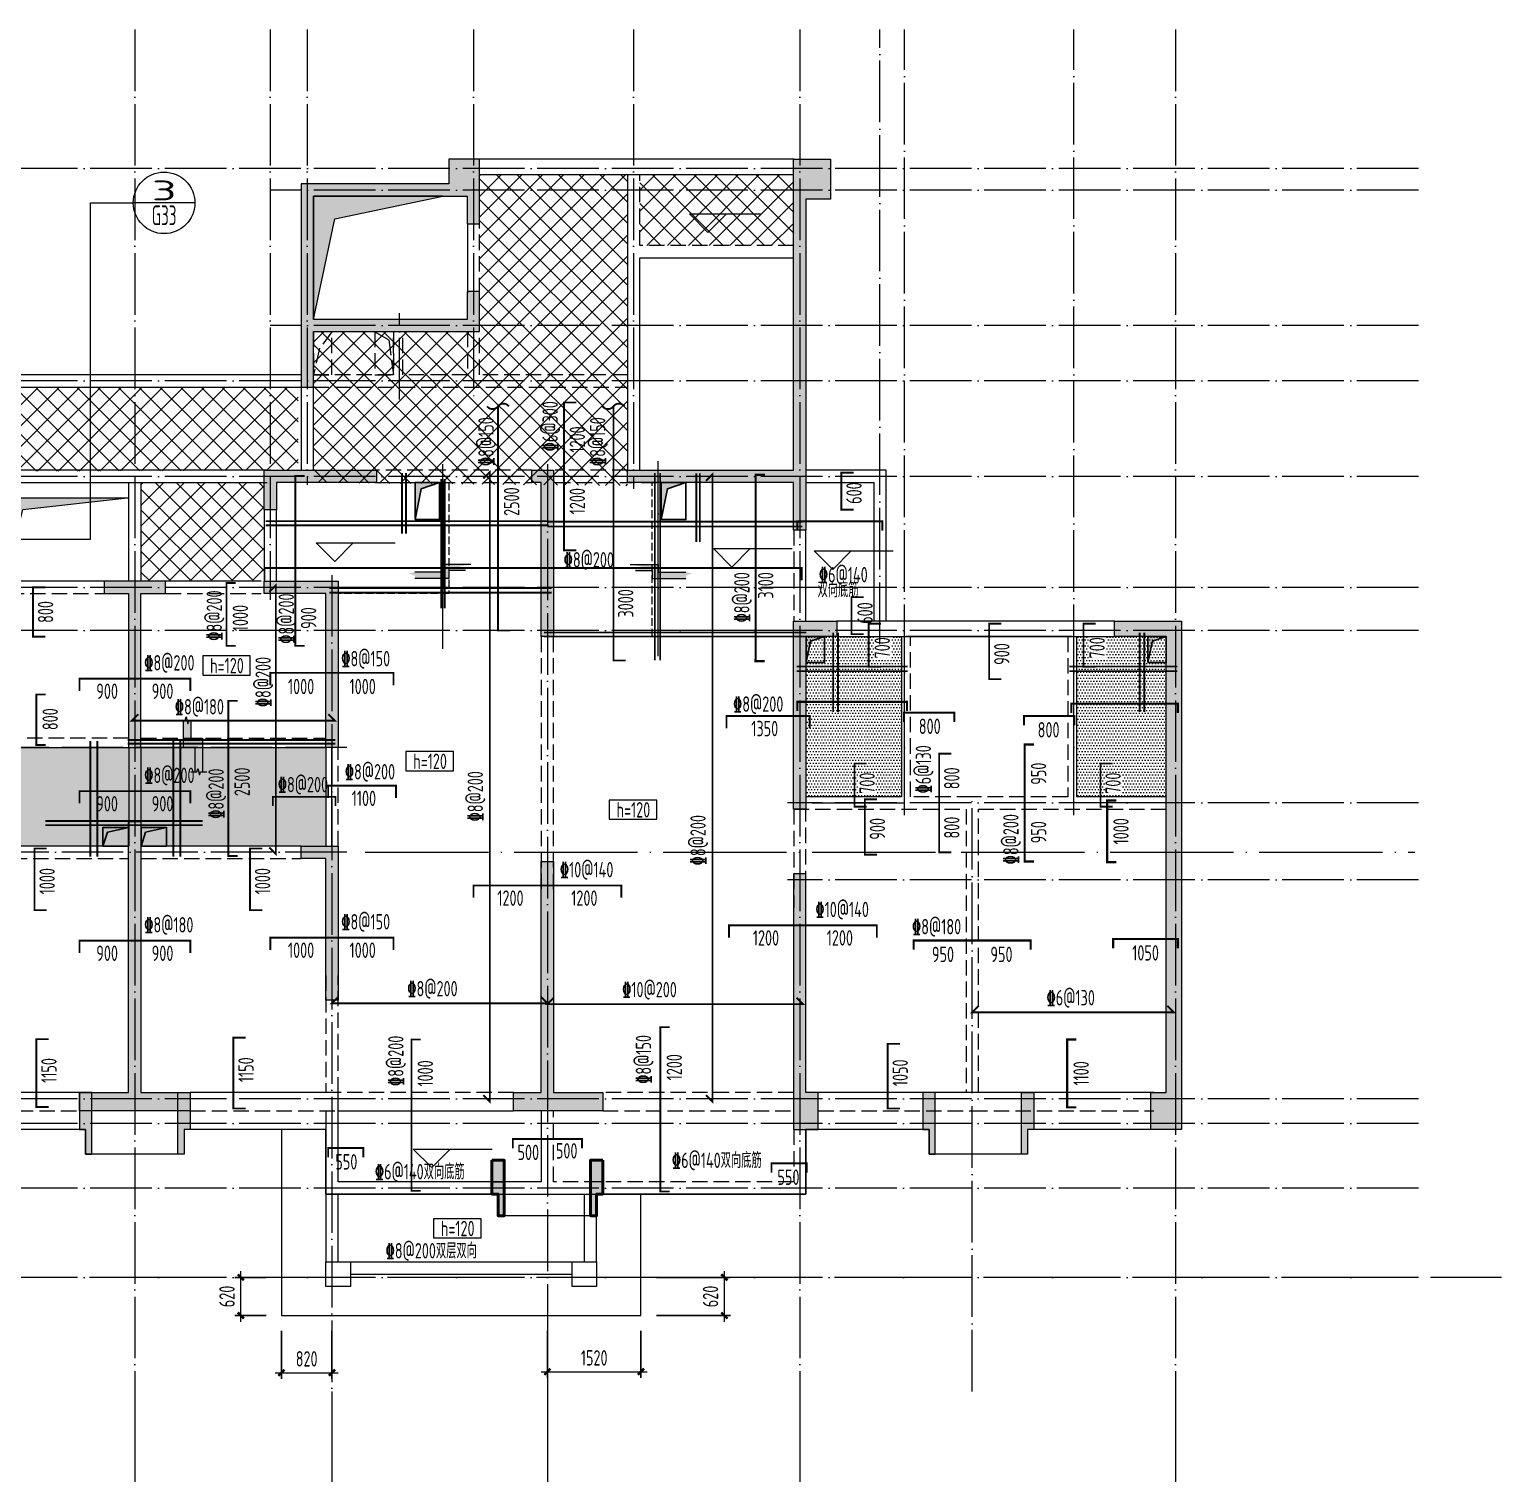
# Model space of a CAD drawing. Extents: x 5874492 to 7194610, y -939842 to -279257.
# Drawn here: x 6619742 to 6643650, y -680478 to -657037 of the extents above; entities that cross this region are included whole.
import ezdxf
from ezdxf.enums import TextEntityAlignment as Align

# ---------------------------------------------------------------- set-up
doc = ezdxf.new("R2010")
doc.units = 0
doc.header["$LTSCALE"] = 1000
doc.linetypes.add('DASH', pattern=[0.35, 0.25, -0.1])
doc.linetypes.add('DOTE', pattern=[2.42, 2, -0.2, 0.02, -0.2])
for name, color, linetype, lineweight in [('A-墙体', 140, 'Continuous', 50), ('A-大样-填充', 8, 'Continuous', 9), ('A-平面-饰线', 11, 'Continuous', 15), ('A-标注-轴号', 3, 'Continuous', 15), ('A-轴线-塔楼', 1, 'DOTE', 9), ('A-轴线-隔墙', 41, 'DOTE', 9), ('S-基础-DQ', 6, 'Continuous', 20), ('S-墙柱-COLU', 50, 'Continuous', 20), ('S-墙柱-HATCH', 251, 'Continuous', 20), ('S-墙柱-WALL', 6, 'Continuous', 20), ('S-大样-HATCH', 251, 'Continuous', 20), ('S-大样-实线', 2, 'Continuous', 20), ('S-板-BEAM', 4, 'DASH', 20), ('S-板-BEAM-CON', 2, 'Continuous', 20), ('S-板-DIM', 3, 'Continuous', 20), ('S-板-大样索引', 3, 'Continuous', 20), ('S-板-板厚', 191, 'Continuous', 20), ('S-板-板面填充', 251, 'Continuous', 20), ('S-板-标高', 3, 'Continuous', 20), ('S-板-楼板正筋', 107, 'Continuous', 20), ('S-板-楼板正筋文字', 107, 'Continuous', 20), ('S-板-楼板负筋', 1, 'Continuous', 20), ('S-板-楼板负筋文字', 7, 'Continuous', 20), ('S-板-洞口边线', 211, 'Continuous', 20), ('S-轴网-轴线', 1, 'DOTE', 9), ('S-通用-THIN', 7, 'Continuous', 20)]:
    doc.layers.add(name, color=color, linetype=linetype, lineweight=lineweight)
doc.layers.add('HOLE', color=5, linetype='Continuous')
doc.layers.add('HOLE_HATCH', color=9, linetype='Continuous')
doc.styles.add('BW_Rein', font='tssdeng.shx', dxfattribs={"width": 0.7, "bigfont": 'hztxt.shx'})
doc.styles.add('TSSD_Dimension', font='tssdeng.shx', dxfattribs={"width": 0.7, "bigfont": 'tssdchn.shx'})
doc.styles.add('TSSD_Rein', font='tssdeng.shx', dxfattribs={"width": 0.7, "bigfont": 'hztxt.shx'})
doc.styles.add('样式 1', font='tssdeng.shx', dxfattribs={"width": 0.7, "bigfont": 'tssdchn.shx'})
doc.dimstyles.new('TSSD_100_100$0', dxfattribs={"dimtxt": 250, "dimasz": 100, "dimexe": 100, "dimexo": 250, "dimgap": 100, "dimtad": 1, "dimdec": 0, "dimzin": 0, "dimdsep": 46, "dimtxsty": 'TSSD_Dimension', "dimblk": 'ARCHTICK', "dimcen": 0, "dimdle": 100, "dimclrd": 256, "dimclre": 256, "dimclrt": 7, "dimadec": 0, "dimazin": 0, "dimtfac": 1, "dimtdec": 0, "dimtix": 1, "dimtmove": 2, "dimatfit": 3, "dimldrblk": 'ARCHTICK', "dimfxl": 0, "dimtolj": 1, "dimtzin": 0, "dimlwd": -1, "dimarcsym": 0})

# ---------------------------------------------------------------- blocks, each defined once
blk = doc.blocks.new('ZHOUWANG3')
at = {"layer": 'A-标注-轴号'}
for p, q in [((118952, 226834), (118952, 222834)), ((122152, 226834), (122152, 222834)), ((125652, 226834), (125652, 222834)), ((129752, 226834), (129752, 222834)), ((135852, 226834), (135852, 222834))]:
    blk.add_line(p, q, dxfattribs=at)
at = {"layer": 'A-轴线-塔楼', "linetype": 'DOTE', "ltscale": 0.5}
for p, q in [((118952, 248942), (118952, 226834)), ((121152, 248942), (121152, 239686)), ((121752, 248942), (121752, 241550)), ((124452, 248942), (124452, 242986)), ((127052, 248942), (127052, 241486)), ((129752, 248942), (129752, 226834)), ((135852, 248942), (135852, 226834)), ((139798, 246686), (85362, 246686)), ((139798, 246336), (121152, 246336)), ((139798, 244136), (121152, 244136)), ((139798, 243236), (85362, 243236)), ((125652, 241886), (125652, 226834)), ((139798, 241686), (85362, 241686)), ((122152, 240086), (122152, 225988)), ((139798, 239886), (85362, 239886)), ((139798, 239186), (85362, 239186)), ((122394, 235586), (101608, 235586)), ((139798, 231586), (85362, 231586)), ((139798, 228686), (85362, 228686))]:
    blk.add_line(p, q, dxfattribs=at)
at = {"layer": 'A-轴线-隔墙', "ltscale": 0.5}
for p, q in [((131052, 238966), (131052, 248942)), ((131452, 236186), (131452, 248942)), ((134202, 236186), (134202, 248942)), ((123252, 242936), (123252, 244336)), ((123952, 238886), (123952, 241886)), ((127452, 238770), (127452, 241936)), ((122394, 237286), (101608, 237286)), ((132552, 226834), (132552, 236486)), ((139798, 236386), (129552, 236386)), ((139798, 235136), (129552, 235136)), ((139798, 231186), (85362, 231186)), ((139798, 230136), (85362, 230136))]:
    blk.add_line(p, q, dxfattribs=at)
blk = doc.blocks.new('sgfjhgfjhgkjhk')
at = {"layer": 'S-板-大样索引', "color": 1}
for p, q in [((6511393, -1417913), (6512091, -1417913)), ((6511393, -1423374), (6511393, -1417913)), ((6513091, -1417913), (6512091, -1417913)), ((6509666, -1423374), (6511393, -1423374))]:
    blk.add_line(p, q, dxfattribs=at)
blk.add_circle((6512591, -1417913), 500, dxfattribs=at)
at = {"layer": 'S-板-大样索引', "color": 1, "style": 'TSSD_Rein'}
for s, width, p, p2 in [('3', 2.321429, (6512390, -1417873), (6512793, -1417873)), ('G33', 0.590909, (6512390, -1418276), (6512793, -1418276))]:
    blk.add_text(s, height=322, dxfattribs=dict(at, width=width)).set_placement(p, p2, align=Align.FIT)
blk = doc.blocks.new('_ArchTick')
at = {"color": 0, "linetype": 'ByBlock', "const_width": 0.4}
blk.add_lwpolyline([(-0.5, -0.5), (0.5, 0.5)], dxfattribs=at)
blk = doc.blocks.new('*D2360')
at = {"layer": 'Defpoints', "color": 0, "transparency": 16777216}
for p in [(6623834, -677913), (6624654, -677913), (6624654, -678841)]:
    blk.add_point(p, dxfattribs=at)
at = {"layer": 'S-板-DIM', "lineweight": -2, "transparency": 16777216}
for p, q in [((6623834, -678163), (6623834, -678941)), ((6624654, -678163), (6624654, -678941))]:
    blk.add_line(p, q, dxfattribs=at)
at = {"layer": 'S-板-DIM', "transparency": 16777216}
blk.add_line((6623734, -678841), (6624754, -678841), dxfattribs=at)
at = {"layer": 'S-板-DIM', "transparency": 16777216, "xscale": 100, "yscale": 100, "zscale": 100, "rotation": 180}
blk.add_blockref('_ArchTick', (6623834, -678841), dxfattribs=at)
at = {"layer": 'S-板-DIM', "transparency": 16777216, "xscale": 100, "yscale": 100, "zscale": 100}
blk.add_blockref('_ArchTick', (6624654, -678841), dxfattribs=at)
at = {"layer": 'S-板-DIM', "color": 7, "transparency": 16777216, "insert": (6624244, -678616), "char_height": 250, "attachment_point": 5, "style": 'TSSD_Dimension'}
blk.add_mtext('\\A1;820', dxfattribs=at)
blk = doc.blocks.new('*D2361')
at = {"layer": 'Defpoints', "color": 0, "transparency": 16777216}
for p in [(6623175, -677293), (6623834, -677293), (6623834, -677913)]:
    blk.add_point(p, dxfattribs=at)
at = {"layer": 'S-板-DIM', "lineweight": -2, "transparency": 16777216}
for p, q in [((6623584, -677293), (6623075, -677293)), ((6623584, -677913), (6623075, -677913))]:
    blk.add_line(p, q, dxfattribs=at)
at = {"layer": 'S-板-DIM', "transparency": 16777216}
blk.add_line((6623175, -678013), (6623175, -677193), dxfattribs=at)
at = {"layer": 'S-板-DIM', "transparency": 16777216, "xscale": 100, "yscale": 100, "zscale": 100}
for p, rotation in [((6623175, -677293), 90), ((6623175, -677913), 270)]:
    blk.add_blockref('_ArchTick', p, dxfattribs=dict(at, rotation=rotation))
at = {"layer": 'S-板-DIM', "color": 7, "transparency": 16777216, "insert": (6622950, -677603), "char_height": 250, "attachment_point": 5, "rotation": 90, "style": 'TSSD_Dimension'}
blk.add_mtext('\\A1;620', dxfattribs=at)
blk = doc.blocks.new('*D2362')
at = {"layer": 'Defpoints', "color": 0, "transparency": 16777216}
for p in [(6628154, -677913), (6629674, -677913), (6629674, -678825)]:
    blk.add_point(p, dxfattribs=at)
at = {"layer": 'S-板-DIM', "lineweight": -2, "transparency": 16777216}
for p, q in [((6628154, -678163), (6628154, -678925)), ((6629674, -678163), (6629674, -678925))]:
    blk.add_line(p, q, dxfattribs=at)
at = {"layer": 'S-板-DIM', "transparency": 16777216}
blk.add_line((6628054, -678825), (6629774, -678825), dxfattribs=at)
at = {"layer": 'S-板-DIM', "transparency": 16777216, "xscale": 100, "yscale": 100, "zscale": 100, "rotation": 180}
blk.add_blockref('_ArchTick', (6628154, -678825), dxfattribs=at)
at = {"layer": 'S-板-DIM', "transparency": 16777216, "xscale": 100, "yscale": 100, "zscale": 100}
blk.add_blockref('_ArchTick', (6629674, -678825), dxfattribs=at)
at = {"layer": 'S-板-DIM', "color": 7, "transparency": 16777216, "insert": (6628914, -678600), "char_height": 250, "attachment_point": 5, "style": 'TSSD_Dimension'}
blk.add_mtext('\\A1;1520', dxfattribs=at)
blk = doc.blocks.new('*D2363')
at = {"layer": 'Defpoints', "color": 0, "transparency": 16777216}
for p in [(6629674, -677293), (6631028, -677293), (6629674, -677913)]:
    blk.add_point(p, dxfattribs=at)
at = {"layer": 'S-板-DIM', "lineweight": -2, "transparency": 16777216}
for p, q in [((6629924, -677293), (6631128, -677293)), ((6629924, -677913), (6631128, -677913))]:
    blk.add_line(p, q, dxfattribs=at)
at = {"layer": 'S-板-DIM', "transparency": 16777216}
blk.add_line((6631028, -678013), (6631028, -677193), dxfattribs=at)
at = {"layer": 'S-板-DIM', "transparency": 16777216, "xscale": 100, "yscale": 100, "zscale": 100}
for p, rotation in [((6631028, -677293), 90), ((6631028, -677913), 270)]:
    blk.add_blockref('_ArchTick', p, dxfattribs=dict(at, rotation=rotation))
at = {"layer": 'S-板-DIM', "color": 7, "transparency": 16777216, "insert": (6630803, -677603), "char_height": 250, "attachment_point": 5, "rotation": 90, "style": 'TSSD_Dimension'}
blk.add_mtext('\\A1;620', dxfattribs=at)
blk = doc.blocks.new('BW-589342417', base_point=(4333675, -394877))
at = {"layer": 'A-大样-填充', "ltscale": 0.5}
h = blk.add_hatch(color=256, dxfattribs=at)
h.dxf.hatch_style = 1
h.paths.add_polyline_path([(4333875, -393977), (4333675, -393977), (4333675, -394877), (4333775, -394877), (4333775, -394527), (4333875, -394527)])
at = {"layer": 'A-墙体'}
blk.add_lwpolyline([(4333875, -393977), (4333675, -393977), (4333675, -394877), (4333775, -394877), (4333775, -394527), (4333875, -394527), (4333875, -393977)], dxfattribs=at)
blk = doc.blocks.new('BW-589341045', base_point=(4332075, -394877))
at = {"layer": 'A-大样-填充', "ltscale": 0.5}
h = blk.add_hatch(color=256, dxfattribs=at)
h.dxf.hatch_style = 1
h.paths.add_polyline_path([(4332075, -393977), (4332275, -393977), (4332275, -394877), (4332175, -394877), (4332175, -394527), (4332075, -394527)])
at = {"layer": 'A-墙体'}
blk.add_lwpolyline([(4332075, -393977), (4332275, -393977), (4332275, -394877), (4332175, -394877), (4332175, -394527), (4332075, -394527), (4332075, -393977)], dxfattribs=at)
blk = doc.blocks.new('BW-525078071', base_point=(4324908, -588234))
at = {"layer": 'S-板-洞口边线', "linetype": 'DASH'}
for points in [[(4324908, -587234), (4324908, -588184), (4325208, -588184), (4325208, -587234), (4324908, -587234)], [(4325208, -587234), (4325008, -587502), (4324908, -588184)], [(4325908, -587234), (4325908, -588184), (4326208, -588184), (4326208, -587234), (4325908, -587234)], [(4325908, -587234), (4326133, -587368), (4326208, -588184)], [(4338158, -587534), (4338158, -588334), (4338458, -588334), (4338458, -587534), (4338158, -587534)], [(4338458, -587534), (4338258, -587802), (4338158, -588334)], [(4339158, -587534), (4339158, -588334), (4339458, -588334), (4339458, -587534), (4339158, -587534)], [(4339158, -587534), (4339383, -587668), (4339458, -588334)], [(4346408, -587484), (4346408, -588184), (4346708, -588184), (4346708, -587484), (4346408, -587484)], [(4346708, -587484), (4346508, -587752), (4346408, -588184)], [(4347408, -587484), (4347408, -588184), (4347708, -588184), (4347708, -587484), (4347408, -587484)], [(4347408, -587484), (4347633, -587618), (4347708, -588184)]]:
    blk.add_lwpolyline(points, dxfattribs=at)
blk = doc.blocks.new('BW-510431574', base_point=(4321592, -669833))
at = {"layer": 'S-大样-HATCH'}
h = blk.add_hatch(color=256, dxfattribs=at)
h.dxf.hatch_style = 1
h.paths.add_polyline_path([(4321592, -669283), (4321792, -669283), (4321792, -669833), (4321692, -669833), (4321692, -669483), (4321592, -669483)])
at = {"layer": 'S-大样-实线'}
blk.add_lwpolyline([(4321592, -669283), (4321792, -669283), (4321792, -669833), (4321692, -669833), (4321692, -669483), (4321592, -669483), (4321592, -669283)], dxfattribs=at)
blk = doc.blocks.new('新块')
at = {"layer": 'S-基础-DQ'}
h = blk.add_hatch(color=8, dxfattribs=at)
h.dxf.hatch_style = 1
h.paths.add_polyline_path([(100, 25), (371, 25), (371, 54), (266, 91), (455, 125), (0, 125), (0, 0), (-451, 0), (-556, -19), (-451, -56), (-451, -100), (100, -100)])
for points in [[(455, 125), (0, 125), (0, 0), (-451, 0)], [(371, 25), (100, 25), (100, -100), (-451, -100)]]:
    blk.add_lwpolyline(points, dxfattribs=at)
blk = doc.blocks.new('20191023.11405152')
at = {"layer": 'S-大样-HATCH'}
h = blk.add_hatch(color=256, dxfattribs=at)
h.dxf.hatch_style = 1
h.paths.add_polyline_path([(-100, 0), (0, 0), (0, -400), (100, -400), (100, 600), (-100, 600)])
at = {"layer": 'S-大样-实线'}
blk.add_lwpolyline([(-100, 0), (0, 0), (0, -400), (100, -400), (100, 600), (-100, 600)], close=True, dxfattribs=at)
blk = doc.blocks.new('BW-11249575', base_point=(4312308, -603454))
at = {"layer": 'S-板-板面填充'}
h = blk.add_hatch(color=256, dxfattribs=at)
h.dxf.hatch_style = 1
h.paths.add_polyline_path([(4348508, -585284), (4346408, -585284), (4346408, -587284), (4346754, -585654)])
h = blk.add_hatch(color=256, dxfattribs=at)
h.dxf.hatch_style = 1
h.paths.add_polyline_path([(4343340, -590184), (4341390, -590184), (4341408, -591534), (4341690, -590369)])
h = blk.add_hatch(dxfattribs=at)
h.set_pattern_fill('DOTS', color=256, scale=30, style=0)
h.set_pattern_definition([(0, (4317658.12, -595033.515), (23.8125, 47.625), [0, -47.625])])
h.paths.add_polyline_path([(4354408, -592434), (4355958, -592434), (4355958, -595034), (4354408, -595034)])
h = blk.add_hatch(dxfattribs=at)
h.set_pattern_fill('DOTS', color=256, scale=30, style=0)
h.set_pattern_definition([(0, (4313358.12, -595033.514), (23.8125, 47.625), [0, -47.625])])
h.paths.add_polyline_path([(4358808, -592434), (4360258, -592434), (4360258, -595034), (4358808, -595034)])
h = blk.add_hatch(color=256, dxfattribs=at)
h.dxf.hatch_style = 1
h.paths.add_polyline_path([(4344385, -593793), (4344370, -593848), (4344340, -593738), (4344325, -593793), (4344295, -593793), (4344295, -594233), (4344485, -594233), (4344485, -594628), (4344515, -594628), (4344530, -594573), (4344560, -594678), (4344575, -594628), (4344605, -594628), (4344605, -594083), (4344415, -594083), (4344415, -593793)])
h = blk.add_hatch(dxfattribs=at)
h.set_pattern_fill('DOTS', color=256, scale=30, style=0)
h.set_pattern_definition([(0, (4327008.12, -596833.515), (23.8125, 47.625), [0, -47.625])])
h.paths.add_polyline_path([(4340408, -594234), (4346608, -594234), (4346608, -595834), (4340408, -595834)])
at = {"layer": 'A-平面-饰线'}
for points in [[(4343408, -590184), (4341408, -590184)], [(4360508, -600434), (4358008, -600434), (4358008, -600834), (4357908, -600834), (4357908, -600834), (4356508, -600834), (4356508, -600834), (4356408, -600834), (4356408, -600434), (4354408, -600434), (4354408, -601484), (4351008, -601484), (4351008, -601834), (4349408, -601834), (4349408, -601484), (4346608, -601484), (4346608, -600434), (4344308, -600434), (4344308, -600834), (4344208, -600834), (4344208, -600834), (4342808, -600834), (4342808, -600834), (4342708, -600834), (4342708, -600434), (4340408, -600434)], [(4345888, -600434), (4345888, -603454), (4351728, -603454), (4351728, -601484)]]:
    blk.add_lwpolyline(points, dxfattribs=at)
at = {"layer": 'S-基础-DQ'}
blk.add_line((4347408, -589934), (4348508, -589934), dxfattribs=at)
at = {"layer": 'S-基础-DQ', "linetype": 'DASH', "ltscale": 0.5}
for points in [[(4348608, -589934), (4348608, -591734), (4346808, -591734)], [(4354208, -592434), (4351908, -592434), (4351908, -589934)]]:
    blk.add_lwpolyline(points, dxfattribs=at)
at = {"layer": 'S-基础-DQ', "ltscale": 0.5}
for points in [[(4348508, -589934), (4348508, -591634), (4346808, -591634)], [(4354208, -592334), (4352008, -592334), (4352008, -589934)], [(4354508, -595134), (4356008, -595134), (4356008, -592434)], [(4354508, -595134), (4356008, -595134), (4356008, -592434)], [(4360258, -595134), (4358758, -595134), (4358758, -592434)], [(4360258, -595134), (4358758, -595134), (4358758, -592434)], [(4346708, -595834), (4346708, -594234)], [(4346708, -595834), (4346708, -594234)]]:
    blk.add_lwpolyline(points, dxfattribs=at)
at = {"layer": 'S-墙柱-COLU'}
for points in [[(4346608, -602584), (4347008, -602584), (4347008, -602984), (4346608, -602984)], [(4350608, -602584), (4351008, -602584), (4351008, -602984), (4350608, -602984)]]:
    blk.add_lwpolyline(points, close=True, dxfattribs=at)
at = {"layer": 'S-板-BEAM'}
for p, q in [((4351708, -586084), (4351708, -584934)), ((4349108, -586859), (4349108, -585734)), ((4354208, -586084), (4351708, -586084)), ((4347708, -587484), (4347708, -588184)), ((4347858, -588184), (4347858, -587484)), ((4348908, -587484), (4348908, -588184)), ((4349108, -588184), (4349108, -587484)), ((4347708, -588184), (4346408, -588184)), ((4346408, -588384), (4351508, -588384)), ((4348908, -588184), (4347858, -588184)), ((4351508, -588184), (4349108, -588184)), ((4348533, -589734), (4347408, -589734)), ((4349958, -589734), (4348533, -589734)), ((4351508, -589734), (4350333, -589734)), ((4347408, -589934), (4349958, -589934)), ((4350333, -589934), (4352008, -589934)), ((4354208, -590704), (4354208, -592184)), ((4341458, -591734), (4343008, -591734)), ((4344008, -591734), (4345558, -591734)), ((4350108, -592434), (4350108, -596534)), ((4350308, -596534), (4350308, -592434)), ((4356108, -595034), (4356108, -592434)), ((4358658, -592434), (4358658, -595034)), ((4343408, -594084), (4340408, -594084)), ((4346808, -595834), (4346808, -594234)), ((4357108, -595034), (4356108, -595034)), ((4358658, -595034), (4357108, -595034)), ((4354208, -595234), (4354208, -596834)), ((4354208, -595234), (4357008, -595234)), ((4354408, -596834), (4354408, -595234)), ((4357008, -595234), (4357008, -599834)), ((4357208, -595234), (4360258, -595234)), ((4357208, -599834), (4357208, -595234)), ((4340808, -596034), (4343408, -596034)), ((4343608, -596034), (4346208, -596034)), ((4346608, -597934), (4346608, -599834)), ((4346808, -599834), (4346808, -597934)), ((4349658, -599834), (4346808, -599834)), ((4354208, -599834), (4351108, -599834)), ((4340208, -600134), (4342608, -600134)), ((4344408, -600134), (4346808, -600134)), ((4350308, -601284), (4350308, -600134)), ((4351108, -600134), (4354208, -600134)), ((4354608, -600134), (4357108, -600134)), ((4357108, -600134), (4360058, -600134)), ((4354208, -600434), (4354208, -601284)), ((4354208, -601284), (4350308, -601284))]:
    blk.add_line(p, q, dxfattribs=at)
at = {"layer": 'S-板-BEAM-CON'}
for p, q in [((4351608, -584684), (4349108, -584684)), ((4354208, -584684), (4351608, -584684)), ((4349108, -584934), (4351608, -584934)), ((4351508, -584934), (4351508, -586184)), ((4351608, -584934), (4354208, -584934)), ((4348908, -585734), (4348908, -586859)), ((4351508, -586184), (4351508, -589734)), ((4351708, -586284), (4354208, -586284)), ((4351708, -589734), (4351708, -586284)), ((4346208, -588184), (4339658, -588184)), ((4339658, -588384), (4346208, -588384)), ((4346208, -588384), (4346208, -589734)), ((4346408, -589734), (4346408, -588384)), ((4345658, -589734), (4341408, -589734)), ((4355708, -589734), (4354408, -589734)), ((4355708, -592184), (4355708, -589734)), ((4341408, -589934), (4345658, -589934)), ((4343408, -591534), (4343408, -589934)), ((4343608, -589934), (4343608, -591534)), ((4354408, -589934), (4355508, -589934)), ((4355508, -589934), (4355508, -592184)), ((4345608, -590374), (4345608, -591534)), ((4345808, -591534), (4345808, -590374)), ((4354408, -592184), (4354408, -590704)), ((4343008, -591534), (4341458, -591534)), ((4345558, -591534), (4344008, -591534)), ((4355608, -592184), (4354908, -592184)), ((4356033, -592184), (4355608, -592184)), ((4358733, -592184), (4356033, -592184)), ((4359418, -592184), (4358733, -592184)), ((4354908, -592434), (4355608, -592434)), ((4355608, -592434), (4356033, -592434)), ((4355958, -592434), (4355958, -595034)), ((4358733, -592434), (4356033, -592434)), ((4356033, -592434), (4358733, -592434)), ((4358733, -592434), (4359418, -592434)), ((4358808, -595034), (4358808, -592434)), ((4340408, -594234), (4343408, -594234)), ((4343408, -594234), (4343408, -595834)), ((4343608, -594234), (4343608, -595834)), ((4346608, -594234), (4346608, -595834)), ((4355958, -595034), (4354408, -595034)), ((4360258, -595034), (4358808, -595034)), ((4343408, -595834), (4340808, -595834)), ((4346208, -595834), (4343608, -595834)), ((4342608, -599834), (4340208, -599834)), ((4346808, -599834), (4344408, -599834)), ((4346808, -601284), (4346808, -599834)), ((4357108, -599834), (4354608, -599834)), ((4360058, -599834), (4357108, -599834)), ((4346608, -600134), (4346608, -601484)), ((4346608, -600134), (4346608, -602584)), ((4346808, -600134), (4349658, -600134)), ((4350108, -600134), (4350108, -601284)), ((4354408, -601484), (4354408, -600434)), ((4350108, -601284), (4346808, -601284)), ((4346608, -601484), (4350208, -601484)), ((4346808, -602584), (4346808, -601484)), ((4350208, -601484), (4354408, -601484)), ((4350808, -601484), (4350808, -602584)), ((4351008, -602584), (4351008, -601484)), ((4347008, -602584), (4350608, -602584)), ((4347008, -602784), (4350608, -602784))]:
    blk.add_line(p, q, dxfattribs=at)
at = {"layer": 'S-板-洞口边线', "linetype": 'DASH'}
blk.add_line((4343608, -594083), (4346608, -594083), dxfattribs=at)
at = {"layer": 'S-板-洞口边线', "ltscale": 0.5}
blk.add_line((4343608, -594233), (4346608, -594233), dxfattribs=at)
at = {"layer": 'S-板-洞口边线'}
blk.add_lwpolyline([(4348508, -585284), (4346408, -585284), (4346408, -587284), (4346754, -585654)], close=True, dxfattribs=at)
for points in [[(4341408, -591534), (4341690, -590369), (4343340, -590184)], [(4344295, -593793), (4344295, -594233), (4344485, -594233), (4344485, -594628)], [(4344415, -593793), (4344415, -594083), (4344605, -594083), (4344605, -594628)]]:
    blk.add_lwpolyline(points, dxfattribs=at)
at = {"layer": 'S-通用-THIN', "flags": 128}
for points in [[(4344230, -593793), (4344325, -593793), (4344340, -593738), (4344370, -593848), (4344385, -593793), (4344485, -593793)], [(4344420, -594628), (4344515, -594628), (4344530, -594573), (4344560, -594678), (4344575, -594628), (4344675, -594628)]]:
    blk.add_lwpolyline(points, dxfattribs=at)
at = {"layer": 'A-平面-饰线'}
for name, p in [('BW-525078071', (4324908, -588234)), ('BW-589341045', (4349308, -601834)), ('BW-589342417', (4350908, -601834))]:
    blk.add_blockref(name, p, dxfattribs=at)
at = {"layer": 'S-基础-DQ'}
blk.add_blockref('新块', (4348508, -591388), dxfattribs=at)
blk.add_blockref('新块', (4348508, -591388), dxfattribs=at)
at = {"layer": 'S-基础-DQ', "xscale": -1}
blk.add_blockref('新块', (4352008, -591388), dxfattribs=at)
at = {"layer": 'S-大样-实线'}
for p in [(4342708, -600434), (4356408, -600434)]:
    blk.add_blockref('20191023.11405152', p, dxfattribs=at)
at = {"layer": 'S-大样-实线', "xscale": -1}
for p in [(4344308, -600434), (4358008, -600434)]:
    blk.add_blockref('20191023.11405152', p, dxfattribs=at)
at = {"layer": 'S-板-BEAM-CON'}
blk.add_blockref('BW-510431574', (4349308, -601834), dxfattribs=at)
at = {"layer": 'S-板-BEAM-CON', "xscale": -1}
blk.add_blockref('BW-510431574', (4351108, -601834), dxfattribs=at)
blk = doc.blocks.new('safhgfjhgfj')
at = {"layer": 'S-墙柱-HATCH', "ltscale": 0.2}
h = blk.add_hatch(color=256, dxfattribs=at)
h.paths.add_polyline_path([(6336110, -688648), (6336110, -694018), (6335910, -694018), (6335910, -693248), (6333210, -693248), (6333210, -693048), (6333310, -693048), (6335910, -693048), (6335910, -687998), (6336510, -687998), (6336510, -688648)])
h.paths.add_polyline_path([(6312710, -703448), (6312710, -703148), (6311910, -703148), (6311910, -698748), (6311710, -698748), (6311710, -703148), (6310910, -703148), (6310910, -703448)])
h.paths.add_polyline_path([(6311910, -697548), (6311710, -697548), (6311710, -695048), (6311310, -695048), (6311310, -694848), (6312310, -694848), (6312310, -695048), (6311910, -695048)])
h.paths.add_polyline_path([(6325110, -697548), (6325310, -697548), (6325310, -695048), (6325710, -695048), (6325710, -694848), (6324710, -694848), (6324710, -695048), (6325110, -695048)])
h.paths.add_polyline_path([(6324310, -703448), (6324310, -703148), (6325110, -703148), (6325110, -698748), (6325310, -698748), (6325310, -703148), (6326110, -703148), (6326110, -703448)])
h.paths.add_polyline_path([(6331360, -703448), (6331360, -703148), (6331810, -703148), (6331810, -699398), (6332010, -699398), (6332010, -703148), (6332810, -703148), (6332810, -703448)])
h.paths.add_polyline_path([(6332010, -695748), (6331810, -695748), (6331810, -693248), (6331660, -693248), (6331660, -693048), (6332010, -693048)])
h.paths.add_polyline_path([(6336310, -703148), (6336110, -703148), (6336110, -699598), (6335910, -699598), (6335910, -703748), (6336310, -703748)])
h.paths.add_polyline_path([(6336610, -695748), (6336110, -695748), (6336110, -698548), (6335910, -698548), (6335910, -695498), (6336610, -695498)])
h.paths.add_polyline_path([(6319410, -703448), (6319410, -703148), (6318610, -703148), (6318610, -699398), (6318410, -699398), (6318410, -703148), (6317610, -703148), (6317610, -703448)])
h.paths.add_polyline_path([(6318410, -695748), (6318610, -695748), (6318610, -693248), (6318960, -693248), (6318960, -693048), (6318060, -693048), (6318060, -693248), (6318410, -693248)])
h.paths.add_polyline_path([(6307910, -693048), (6307910, -693248), (6309510, -693248), (6309510, -693688), (6309710, -693688), (6309710, -693048)])
h.paths.add_polyline_path([(6314110, -693248), (6315860, -693248), (6315860, -693048), (6313910, -693048), (6313910, -693688), (6314110, -693688)])
h.paths.add_polyline_path([(6322910, -693248), (6321160, -693248), (6321160, -693048), (6323110, -693048), (6323110, -693688), (6322910, -693688)])
h.paths.add_polyline_path([(6329135, -693048), (6329135, -693248), (6327510, -693248), (6327510, -693688), (6327310, -693688), (6327310, -693048)])
h.paths.add_polyline_path([(6321360, -691748), (6321360, -690648), (6319760, -690648), (6319760, -688348), (6317260, -688348), (6317260, -690648), (6315660, -690648), (6315660, -691748), (6315860, -691748), (6315860, -690848), (6317960, -690848), (6317960, -690648), (6317460, -690648), (6317460, -688548), (6319560, -688548), (6319560, -690648), (6319060, -690648), (6319060, -690848), (6321160, -690848), (6321160, -691748)])
h.paths.add_polyline_path([(6307910, -690498), (6307910, -691698), (6308110, -691698), (6308110, -687998), (6305610, -687998), (6305610, -688698), (6305810, -688698), (6305810, -688198), (6307910, -688198), (6307910, -690298), (6305810, -690298), (6305810, -689798), (6305610, -689798), (6305610, -690498)])
h.paths.add_polyline_path([(6300910, -688648), (6300910, -694018), (6301110, -694018), (6301110, -693248), (6303810, -693248), (6303810, -693048), (6303710, -693048), (6301110, -693048), (6301110, -687998), (6300510, -687998), (6300510, -688648)])
h.paths.add_polyline_path([(6313910, -695048), (6314910, -695048), (6314910, -697548), (6315110, -697548), (6315110, -694848), (6313910, -694848)])
h.paths.add_polyline_path([(6300410, -695748), (6300910, -695748), (6300910, -698548), (6301110, -698548), (6301110, -695498), (6300410, -695498)])
h.paths.add_polyline_path([(6295310, -703148), (6295060, -703148), (6295060, -695748), (6295900, -695748), (6295900, -695498), (6294810, -695498), (6294810, -703748), (6295310, -703748)])
h.paths.add_polyline_path([(6305660, -703448), (6305660, -703148), (6305210, -703148), (6305210, -699398), (6305010, -699398), (6305010, -703148), (6304210, -703148), (6304210, -703448)])
h.paths.add_polyline_path([(6315110, -701648), (6315110, -699148), (6314510, -699148), (6314510, -699348), (6314910, -699348), (6314910, -701648)])
h.paths.add_polyline_path([(6308710, -699348), (6309110, -699348), (6309110, -699148), (6308510, -699148), (6308510, -701648), (6308710, -701648)])
h.paths.add_polyline_path([(6308710, -695048), (6309710, -695048), (6309710, -694848), (6308510, -694848), (6308510, -697548), (6308710, -697548)])
h.paths.add_polyline_path([(6305010, -695748), (6305210, -695748), (6305210, -693248), (6305360, -693248), (6305360, -693048), (6305010, -693048)])
h.paths.add_polyline_path([(6328110, -690798), (6330810, -690798), (6330810, -690148), (6330610, -690148), (6330610, -690598), (6328110, -690598), (6328110, -688598), (6330610, -688598), (6330610, -689048), (6330810, -689048), (6330810, -687998), (6330310, -687998), (6330310, -688398), (6327910, -688398), (6327910, -691698), (6328110, -691698)])
h.paths.add_polyline_path([(6323110, -695048), (6322110, -695048), (6322110, -697548), (6321910, -697548), (6321910, -694848), (6323110, -694848)])
h.paths.add_polyline_path([(6341710, -703148), (6341960, -703148), (6341960, -695748), (6341120, -695748), (6341120, -695498), (6342210, -695498), (6342210, -703748), (6341710, -703748)])
h.paths.add_polyline_path([(6321910, -701648), (6321910, -699148), (6322510, -699148), (6322510, -699348), (6322110, -699348), (6322110, -701648)])
h.paths.add_polyline_path([(6328310, -699348), (6327910, -699348), (6327910, -699148), (6328510, -699148), (6328510, -701648), (6328310, -701648)])
h.paths.add_polyline_path([(6328310, -695048), (6327310, -695048), (6327310, -694848), (6328510, -694848), (6328510, -697548), (6328310, -697548)])
h.paths.add_polyline_path([(6300710, -703148), (6300910, -703148), (6300910, -699598), (6301110, -699598), (6301110, -703748), (6300710, -703748)])
at = {"layer": 'S-墙柱-WALL'}
for points in [[(6328110, -690798), (6330810, -690798), (6330810, -690148), (6330610, -690148), (6330610, -690598), (6328110, -690598), (6328110, -688598), (6330610, -688598), (6330610, -689048), (6330810, -689048), (6330810, -687998), (6330310, -687998), (6330310, -688398), (6327910, -688398), (6327910, -691698), (6328110, -691698)], [(6336110, -688648), (6336110, -694018), (6335910, -694018), (6335910, -693248), (6333210, -693248), (6333210, -693048), (6333310, -693048), (6333310, -693048), (6335910, -693048), (6335910, -687998), (6336510, -687998), (6336510, -688648)], [(6329135, -693048), (6329135, -693248), (6327510, -693248), (6327510, -693688), (6327310, -693688), (6327310, -693048)], [(6332010, -695748), (6331810, -695748), (6331810, -693248), (6331660, -693248), (6331660, -693048), (6332010, -693048)], [(6325110, -697548), (6325310, -697548), (6325310, -695048), (6325710, -695048), (6325710, -694848), (6324710, -694848), (6324710, -695048), (6325110, -695048)], [(6328310, -695048), (6327310, -695048), (6327310, -694848), (6328510, -694848), (6328510, -697548), (6328310, -697548)], [(6336610, -695748), (6336110, -695748), (6336110, -698548), (6335910, -698548), (6335910, -695498), (6336610, -695498)], [(6341710, -703148), (6341960, -703148), (6341960, -695748), (6341120, -695748), (6341120, -695498), (6342210, -695498), (6342210, -703748), (6341710, -703748)], [(6324310, -703448), (6324310, -703148), (6325110, -703148), (6325110, -698748), (6325310, -698748), (6325310, -703148), (6326110, -703148), (6326110, -703448)], [(6328310, -699348), (6327910, -699348), (6327910, -699148), (6328510, -699148), (6328510, -701648), (6328310, -701648)], [(6331360, -703448), (6331360, -703148), (6331810, -703148), (6331810, -699398), (6332010, -699398), (6332010, -703148), (6332810, -703148), (6332810, -703448)], [(6336310, -703148), (6336110, -703148), (6336110, -699598), (6335910, -699598), (6335910, -703748), (6336310, -703748)]]:
    blk.add_lwpolyline(points, close=True, dxfattribs=at)
blk = doc.blocks.new('sgjhfgjhgj')
at = {"layer": 'HOLE_HATCH', "ltscale": 0.5}
for points in [[(295419, 605212), (295819, 605212), (295519, 605112), (295419, 604612)], [(299419, 605212), (299819, 605212), (299519, 605112), (299419, 604612)], [(301769, 602712), (302069, 602712), (301844, 602637), (301769, 602292)], [(307319, 602712), (307619, 602712), (307394, 602637), (307319, 602292)], [(290348, 599612), (290769, 599612), (290423, 599537), (290348, 599312)], [(290969, 599612), (291381, 599612), (291044, 599537), (290969, 599312)]]:
    blk.add_hatch(color=256, dxfattribs=at).paths.add_polyline_path(points)
at = {"layer": 'HOLE', "ltscale": 0.5}
for points in [[(295419, 604612), (295819, 604612), (295819, 605212), (295419, 605212)], [(299419, 604612), (299819, 604612), (299819, 605212), (299419, 605212)], [(301769, 602292), (302069, 602292), (302069, 602712), (301769, 602712)], [(307319, 602292), (307619, 602292), (307619, 602712), (307319, 602712)], [(290348, 599312), (290769, 599312), (290769, 599612), (290348, 599612)], [(290969, 599312), (291381, 599312), (291381, 599612), (290969, 599612)]]:
    blk.add_lwpolyline(points, close=True, dxfattribs=at)
for points in [[(295419, 604612), (295519, 605112), (295819, 605212)], [(299419, 604612), (299519, 605112), (299819, 605212)], [(301769, 602292), (301844, 602637), (302069, 602712)], [(307319, 602292), (307394, 602637), (307619, 602712)], [(290348, 599312), (290423, 599537), (290769, 599612)], [(290969, 599312), (291044, 599537), (291381, 599612)]]:
    blk.add_lwpolyline(points, dxfattribs=at)

msp = doc.modelspace()

# ---------------------------------------------------------------- hatches: boundary and pattern name
at = {"layer": 'S-板-板面填充'}
h = msp.add_hatch(dxfattribs=at)
h.set_pattern_fill('ANSI37', color=256, scale=150, style=0)
h.set_pattern_definition([(45, (2277945.6, -6628.72), (-168.379802, 168.379802), []), (135, (2277945.6, -6628.72), (-168.379802, -168.379802), [])])
h.paths.add_polyline_path([(6624353.7, -661942.7), (6627053.7, -661942.7), (6627053.7, -659392.7), (6629453.7, -659392.7), (6629453.7, -664442.7), (6624353.7, -664392.7)])
h = msp.add_hatch(dxfattribs=at)
h.set_pattern_fill('ANSI37', color=256, scale=150, style=0)
h.set_pattern_definition([(45, (2303195.6, -8462.8), (-168.379802, 168.379802), []), (135, (2303195.6, -8462.8), (-168.379802, -168.379802), [])])
h.paths.add_polyline_path([(6629653.7, -659392.7), (6632153.7, -659392.7), (6632153.7, -660542.7), (6629653.7, -660542.7)])
h = msp.add_hatch(dxfattribs=at)
h.set_pattern_fill('ANSI37', color=256, scale=150, style=0)
h.set_pattern_definition([(45, (2290145.6, -11912.8), (-168.379802, 168.379802), []), (135, (2290145.6, -11912.8), (-168.379802, -168.379802), [])])
h.paths.add_polyline_path([(6617603.7, -662867.7), (6624103.7, -662842.7), (6624103.7, -664192.7), (6617603.7, -664217.7)])
h = msp.add_hatch(dxfattribs=at)
h.set_pattern_fill('ANSI37', color=256, scale=150, style=0)
h.set_pattern_definition([(45, (2292810.1, -74459.2), (-168.379802, 168.379802), []), (135, (2292810.1, -74459.2), (-168.379802, -168.379802), [])])
h.paths.add_polyline_path([(6621553.7, -664392.7), (6623553.7, -664392.7), (6623553.7, -665992.7), (6621553.7, -665992.7)])

# ---------------------------------------------------------------- linework, layer by layer
at = {"layer": 'S-板-板厚'}
for points in [[(6623328.5, -667206.9), (6622558.2, -667206.9), (6622558.2, -667517.1), (6623328.5, -667517.1)], [(6626627.3, -668759.7), (6625857, -668759.7), (6625857, -669070), (6626627.3, -669070)], [(6629929.3, -669547.2), (6629159, -669547.2), (6629159, -669857.5), (6629929.3, -669857.5)], [(6627076.3, -676343.4), (6626306, -676343.4), (6626306, -676653.6), (6627076.3, -676653.6)]]:
    msp.add_lwpolyline(points, close=True, dxfattribs=at)
at = {"layer": 'S-板-标高'}
for p, q in [((6630761.8, -660331.2), (6630461.8, -660031.2)), ((6630461.8, -660031.2), (6631615.3, -660031.2)), ((6630761.8, -660331.2), (6631061.8, -660031.2)), ((6624700.1, -665671.2), (6624400.1, -665371.2)), ((6624400.1, -665371.2), (6625681.1, -665371.2)), ((6624700.1, -665671.2), (6625000.1, -665371.2)), ((6631149, -665764.2), (6630849, -665464.2)), ((6630849, -665464.2), (6632130, -665464.2)), ((6631149, -665764.2), (6631449, -665464.2)), ((6632787.5, -665802.6), (6632487.5, -665502.6)), ((6632487.5, -665502.6), (6633768.5, -665502.6)), ((6632787.5, -665802.6), (6633087.5, -665502.6)), ((6626275.1, -675509.7), (6625975.1, -675209.7)), ((6625975.1, -675209.7), (6627256.1, -675209.7)), ((6626275.1, -675509.7), (6626575.1, -675209.7))]:
    msp.add_line(p, q, dxfattribs=at)
at = {"layer": 'S-板-楼板正筋', "const_width": 30}
for points in [[(6625791.1, -664235.2), (6625791.1, -665222.7)], [(6625858.9, -664235.2), (6625858.9, -665222.7)], [(6626431.5, -664334.4), (6626431.5, -666431.8)], [(6626486.1, -664334.4), (6626486.1, -666431.8)], [(6627113, -674336.7), (6627219.1, -674442.7), (6627219.1, -664218.2), (6627113, -664324.3)], [(6629899.1, -664237.6), (6629899.1, -667278.2)], [(6629985.5, -664237.6), (6629985.5, -667278.2)], [(6630572.9, -664240.2), (6630572.9, -665357.2)], [(6630628.4, -664240.2), (6630628.4, -665357.2)], [(6630730.3, -674336.7), (6630836.3, -674442.7), (6630836.3, -664255.7), (6630730.3, -664361.8)], [(6628175.7, -665019.2), (6623580.6, -665019.2)], [(6628175.7, -665086.7), (6623580.6, -665086.7)], [(6628153.7, -665027.7), (6632296.9, -665027.7)], [(6628153.7, -665105.7), (6632296.9, -665105.7)], [(6623638.1, -670314), (6623744.2, -670420.1), (6623744.2, -666057.5), (6623638.1, -666163.6)], [(6624610.3, -666102.5), (6628222.1, -666102.5)], [(6624610.3, -666178.4), (6628222.1, -666178.4)], [(6632358.5, -666825.4), (6628099.2, -666825.4)], [(6632358.5, -666891), (6628099.2, -666891)], [(6632795.9, -666827.2), (6632795.9, -668114.2)], [(6632872.4, -666827.2), (6632872.4, -668114.2)], [(6637773.4, -666827.2), (6637773.4, -668114.2)], [(6637849.9, -666827.2), (6637849.9, -668114.2)], [(6632200.9, -667378.2), (6634003.9, -667378.2)], [(6632200.9, -667454.2), (6634003.9, -667454.2)], [(6636632.4, -667378.2), (6638386.4, -667378.2)], [(6636632.4, -667454.2), (6638386.4, -667454.2)], [(6621510.2, -668150.5), (6621404.1, -668256.5), (6624702.9, -668256.5), (6624596.9, -668150.5)], [(6620730.9, -670465.2), (6620730.9, -668585.2)], [(6620845.9, -670465.2), (6620845.9, -668585.2)], [(6621339.1, -668570.3), (6624711.1, -668570.3)], [(6621339.1, -668630.8), (6624711.1, -668630.8)], [(6622078.4, -670465.2), (6622078.4, -668585.2)], [(6622193.4, -670465.2), (6622193.4, -668585.2)], [(6620002.4, -669886.7), (6622553.9, -669886.7)], [(6620002.4, -669952.2), (6622553.9, -669952.2)], [(6624759.8, -672737.7), (6624653.7, -672843.8), (6628153.7, -672843.8), (6628047.7, -672737.7)], [(6628259.8, -672753), (6628153.7, -672859.1), (6632303.7, -672859.1), (6632197.7, -672753)], [(6635159.8, -672884.7), (6635053.7, -672990.7), (6638328.7, -672990.7), (6638222.7, -672884.7)]]:
    msp.add_lwpolyline(points, dxfattribs=at)
at = {"layer": 'S-板-楼板负筋', "const_width": 30}
for points in [[(6627528.5, -663154.9, 0.5), (6627351.5, -663154.9, -0.5), (6627174.5, -663154.9)], [(6629403.6, -663154.9, 0.5), (6629226.6, -663154.9, -0.5), (6629049.6, -663154.9)]]:
    msp.add_lwpolyline(points, format="xyb", dxfattribs=at)
at = {"layer": 'S-板-楼板负筋'}
for points, const_width in [([(6627551.5, -666792.7), (6627351.5, -666792.7), (6627351.5, -663154.9)], 30), ([(6628623.6, -665492.7), (6628423.6, -665492.7), (6628423.6, -663092.7), (6628623.6, -663092.7)], 30), ([(6629426.6, -667281.3), (6629226.6, -667281.3), (6629226.6, -663154.9)], 30), ([(6624209.1, -667041.2), (6624059.1, -667041.2), (6624059.1, -664286.4), (6624209.1, -664286.4)], 30), ([(6631684.9, -667291.4), (6631534.9, -667291.4), (6631537.4, -664267.6), (6631687.4, -664267.6)], 35), ([(6633128.7, -664832.7), (6632928.7, -664832.7), (6632928.7, -664232.7), (6633128.7, -664232.7)], 30), ([(6632213.7, -665171), (6632213.7, -665021), (6633593.7, -665021), (6633593.7, -665171)], 35), ([(6623559.5, -665979), (6623559.5, -665779), (6632283, -665779), (6632283, -665979)], 30), ([(6619998.6, -666892.7), (6619798.6, -666892.7), (6619798.6, -666092.7), (6619998.6, -666092.7)], 30), ([(6623092.3, -667041.2), (6622942.3, -667041.2), (6622942.3, -666021.2), (6623092.3, -666021.2)], 30), ([(6633291.6, -666852.7), (6633091.6, -666852.7), (6633091.6, -666252.7), (6633291.6, -666252.7)], 30), ([(6633571.1, -667382.7), (6633371.1, -667382.7), (6633371.1, -666682.7), (6633571.1, -666682.7)], 30), ([(6635528.7, -667582.7), (6635328.7, -667582.7), (6635328.7, -666682.7), (6635528.7, -666682.7)], 30), ([(6637060.5, -667382.7), (6636860.5, -667382.7), (6636860.5, -666682.7), (6637060.5, -666682.7)], 30), ([(6623653.7, -667681.2), (6623653.7, -667481.2), (6625653.7, -667481.2), (6625653.7, -667681.2)], 30), ([(6620553.7, -667774.2), (6620553.7, -667574.2), (6622353.7, -667574.2), (6622353.7, -667774.2)], 30), ([(6620003.7, -668652.7), (6619853.7, -668652.7), (6619853.7, -667832.7), (6620003.7, -667832.7)], 30), ([(6623121.3, -670454), (6622971.3, -670454), (6622971.3, -667934), (6623121.3, -667934)], 30), ([(6632213.7, -668102.2), (6632213.7, -667952.2), (6633993.7, -667952.2), (6633993.7, -668102.2)], 35), ([(6636663.7, -668131.2), (6636663.7, -667981.2), (6638393.7, -667981.2), (6638393.7, -668131.2)], 35), ([(6631063.7, -668380.2), (6631063.7, -668180.2), (6632413.7, -668180.2), (6632413.7, -668380.2)], 30), ([(6633943.7, -668277.2), (6633943.7, -668127.2), (6634763.7, -668127.2), (6634763.7, -668277.2)], 30), ([(6635893.7, -668330.2), (6635893.7, -668180.2), (6636713.7, -668180.2), (6636713.7, -668330.2)], 30), ([(6636056.1, -670542.7), (6635906.1, -670542.7), (6635906.1, -668642.7), (6636056.1, -668642.7)], 35), ([(6633341.2, -669652.7), (6633141.2, -669652.7), (6633141.2, -668952.7), (6633341.2, -668952.7)], 30), ([(6634716.2, -670392.7), (6634516.2, -670392.7), (6634516.2, -668792.7), (6634716.2, -668792.7)], 30), ([(6637336.6, -669652.7), (6637136.6, -669652.7), (6637136.6, -668952.7), (6637336.6, -668952.7)], 30), ([(6620553.7, -669600.6), (6620553.7, -669400.6), (6622353.7, -669400.6), (6622353.7, -669600.6)], 30), ([(6624593.7, -669512.7), (6624593.7, -669312.7), (6625693.7, -669312.7), (6625693.7, -669512.7)], 30), ([(6623693.7, -669642.7), (6623693.7, -669492.7), (6624713.7, -669492.7), (6624713.7, -669642.7)], 30), ([(6633508.7, -670432.7), (6633308.7, -670432.7), (6633308.7, -669532.7), (6633508.7, -669532.7)], 30), ([(6637394.1, -670552.7), (6637244.1, -670552.7), (6637244.1, -669552.7), (6637394.1, -669552.7)], 35), ([(6620023.7, -671332.7), (6619823.7, -671332.7), (6619823.7, -670332.7), (6620023.7, -670332.7)], 30), ([(6623523.7, -671332.7), (6623323.7, -671332.7), (6623323.7, -670332.7), (6623523.7, -670332.7)], 30), ([(6626953.7, -671132.2), (6626953.7, -670932.2), (6629353.7, -670932.2), (6629353.7, -671132.2)], 30), ([(6631103.7, -671778.3), (6631103.7, -671578.3), (6633503.7, -671578.3), (6633503.7, -671778.3)], 30), ([(6620553.7, -672027.5), (6620553.7, -671827.5), (6622353.7, -671827.5), (6622353.7, -672027.5)], 30), ([(6623653.7, -671978), (6623653.7, -671778), (6625653.7, -671778), (6625653.7, -671978)], 30), ([(6634103.7, -671975.7), (6634103.7, -671825.7), (6636003.7, -671825.7), (6636003.7, -671975.7)], 35), ([(6637343.7, -671951.2), (6637343.7, -671801.2), (6638393.7, -671801.2), (6638393.7, -671951.2)], 35), ([(6630139.5, -675899.3), (6629989.5, -675899.3), (6629989.5, -673232.7), (6630139.5, -673232.7)], 30), ([(6620053.7, -674527.6), (6619853.7, -674527.6), (6619853.7, -673427.6), (6620053.7, -673427.6)], 30), ([(6623253.7, -674552.8), (6623053.7, -674552.8), (6623053.7, -673402.8), (6623253.7, -673402.8)], 30), ([(6626096.1, -675888.7), (6625946.1, -675888.7), (6625946.1, -673432.7), (6626096.1, -673432.7)], 30), ([(6633878.7, -674552.7), (6633678.7, -674552.7), (6633678.7, -673502.7), (6633878.7, -673502.7)], 30), ([(6636746.6, -674532.7), (6636596.6, -674532.7), (6636596.6, -673432.7), (6636746.6, -673432.7)], 35), ([(6627591.5, -675198.2), (6627591.5, -675048.2), (6628716, -675048.2), (6628716, -675198.2)], 30), ([(6624593.7, -675342.7), (6624593.7, -675192.7), (6625163.7, -675192.7), (6625163.7, -675342.7)], 30), ([(6631793.7, -675592.7), (6631793.7, -675442.7), (6632363.7, -675442.7), (6632363.7, -675592.7)], 30)]:
    msp.add_lwpolyline(points, dxfattribs=dict(at, const_width=const_width))
at = {"layer": 'S-轴网-轴线'}
for points in [[(6625195.5, -670392.7), (6642240.3, -670392.7)], [(6586835.3, -677292.7), (6643650.2, -677292.7)]]:
    msp.add_lwpolyline(points, dxfattribs=at)

# ---------------------------------------------------------------- block references
for name, p in [('ZHOUWANG3', (6502501.8, -905979.1)), ('BW-11249575', (6590253.7, -677912.7)), ('sgjhfgjhgj', (6330585.2, -1269604.8))]:
    msp.add_blockref(name, p)
at = {"layer": 'S-墙柱-HATCH'}
msp.add_blockref('safhgfjhgfj', (296243.3, 28855.6), dxfattribs=at)
at = {"layer": 'S-板-洞口边线'}
msp.add_blockref('sgfjhgfjhgkjhk', (109338.1, 758061.5), dxfattribs=at)

# ---------------------------------------------------------------- texts
at = {"layer": 'S-板-板厚', "style": 'TSSD_Rein', "width": 0.7}
for p in [(6622949.4, -667363.4), (6626248.1, -668916.2), (6629550.1, -669703.7), (6626697.1, -676499.9)]:
    msp.add_text('h=120', height=250, dxfattribs=at).set_placement(p, align=Align.MIDDLE)
at = {"layer": 'S-板-楼板正筋文字', "style": '样式 1', "width": 0.7}
for s, p in [('\x846@140', (6632563.7, -666012)), ('双向底筋', (6632542, -666255.1)), ('\x848@180', (6622102.6, -668155.8)), ('\x848@200', (6625879.1, -672732.3)), ('\x8410@200', (6629367.2, -672747.7)), ('\x846@140双向底筋', (6630176.6, -675518.2)), ('\x846@140双向底筋', (6625352.2, -675703.2)), ('\x848@200双层双向', (6625526.5, -676986.4))]:
    msp.add_text(s, height=250, dxfattribs=at).set_placement(p)
at = {"layer": 'S-板-楼板正筋文字', "linetype": 'Continuous', "style": '样式 1', "width": 0.7}
for p in [(6623662.2, -668038.9), (6627107.7, -669893.2)]:
    msp.add_text('\x848@200', height=250, rotation=90, dxfattribs=at).set_placement(p)
at = {"layer": 'S-板-楼板正筋文字', "style": '样式 1', "width": 0.7}
msp.add_text('\x848@200', height=250, rotation=90, dxfattribs=at).set_placement((6630724.9, -670605.2))
at = {"layer": 'S-板-楼板正筋文字', "linetype": 'Continuous', "style": '样式 1', "width": 0.7}
msp.add_text('\x846@130', height=250, dxfattribs=at).set_placement((6636261.1, -672879.3))
at = {"layer": 'S-板-楼板负筋文字', "linetype": 'Continuous', "style": '样式 1', "width": 0.7}
for s, rotation, p in [('\x846@300', 90, (6628322.9, -663885.8)), ('\x848@150', 90, (6627282, -664124.8)), ('\x848@150', 90, (6629095.2, -664124.8)), ('\x846@130', 90, (6634384.8, -669440.2)), ('\x848@200', 89.99999, (6625817, -674187.2)), ('\x848@150', 89.99999, (6629838.9, -674152.7))]:
    msp.add_text(s, height=250, rotation=rotation, dxfattribs=at).set_placement(p)
for s, p in [('1200', (6628514.8, -663692.7)), ('600', (6633008.7, -664562.7)), ('2500', (6627447.6, -664701.4)), ('1200', (6628514.8, -664693.8)), ('3000', (6629300.2, -666352.8)), ('1000', (6623042.3, -666591.2)), ('900', (6624150.2, -666591.2)), ('600', (6633187.8, -666510.2)), ('700', (6633467.3, -667075.2)), ('900', (6635408.7, -667175.2)), ('700', (6636956.6, -667075.2)), ('800', (6619953.7, -668232.7)), ('2500', (6623071.3, -669249.5)), ('700', (6633221.2, -669272.7)), ('800', (6634596.2, -669192.7)), ('700', (6637216.6, -669272.7)), ('900', (6633388.7, -670012.7)), ('800', (6634596.2, -669992.7)), ('1000', (6619903.7, -670862.7)), ('1000', (6623403.7, -670862.7)), ('1150', (6623133.7, -673922.8)), ('1200', (6630089.5, -673882.7)), ('1150', (6619933.7, -673935.1)), ('1000', (6626046.1, -673982.7)), ('1050', (6633758.7, -673972.7))]:
    msp.add_text(s, height=250, rotation=90, dxfattribs=at).set_placement(p, align=Align.TOP_CENTER)
at = {"layer": 'S-板-楼板负筋文字', "style": '样式 1', "width": 0.7}
for s, p in [('\x848@200', (6628418.5, -665770.4)), ('\x848@200', (6621606.2, -667442.8)), ('\x848@200', (6624863.6, -669211.2)), ('\x848@200', (6621606.2, -669269.2)), ('\x848@200', (6623775.5, -669419.3)), ('\x8410@140', (6628356.2, -670800.8)), ('\x8410@140', (6632506.2, -671446.9)), ('\x848@180', (6621606.2, -671696.1)), ('\x848@150', (6624806.2, -671646.5))]:
    msp.add_text(s, height=250, dxfattribs=at).set_placement(p)
at = {"layer": 'S-板-楼板负筋文字', "style": 'BW_Rein', "width": 0.7}
for s, p in [('\x848@200', (6631436.6, -665846.7)), ('3100', (6631823.6, -665846.7)), ('\x848@200', (6624037.7, -666191.8)), ('\x848@200', (6635806.1, -669772.7))]:
    msp.add_text(s, height=250, rotation=90, dxfattribs=at).set_placement(p, align=Align.RIGHT)
at = {"layer": 'S-板-楼板负筋文字', "style": '样式 1', "width": 0.7}
for p in [(6622868.9, -666959.4), (6622897.9, -669850.7)]:
    msp.add_text('\x848@200', height=250, rotation=90, dxfattribs=at).set_placement(p)
at = {"layer": 'S-板-楼板负筋文字', "width": 0.7}
for s, style, p in [('800', '样式 1', (6619878.6, -666492.7)), ('950', 'BW_Rein', (6636006.1, -669117.7)), ('950', 'BW_Rein', (6636006.1, -670067.7)), ('1000', 'BW_Rein', (6637344.1, -670052.7)), ('1100', 'BW_Rein', (6636696.6, -673982.7))]:
    msp.add_text(s, height=250, rotation=90, dxfattribs=dict(at, style=style)).set_placement(p, align=Align.TOP_CENTER)
at = {"layer": 'S-板-楼板负筋文字', "linetype": 'Continuous', "style": '样式 1', "width": 0.7}
for s, p in [('\x848@150', (6624806.2, -667375.4)), ('\x848@200', (6631169.1, -668112.7))]:
    msp.add_text(s, height=250, dxfattribs=at).set_placement(p)
at = {"layer": 'S-板-楼板负筋文字', "width": 0.7}
for s, style, p in [('900', '样式 1', (6621003.7, -667654.2)), ('900', '样式 1', (6621903.7, -667654.2)), ('900', '样式 1', (6621003.7, -669480.6)), ('900', '样式 1', (6621903.7, -669480.6)), ('1200', '样式 1', (6631703.7, -671658.3)), ('1200', '样式 1', (6632903.7, -671658.3)), ('900', '样式 1', (6621003.7, -671907.5)), ('900', '样式 1', (6621903.7, -671907.5)), ('1000', '样式 1', (6624153.7, -671858)), ('1000', '样式 1', (6625153.7, -671858)), ('950', 'BW_Rein', (6634578.7, -671925.7)), ('950', 'BW_Rein', (6635528.7, -671925.7)), ('1050', 'BW_Rein', (6637868.7, -671901.2))]:
    msp.add_text(s, height=250, dxfattribs=dict(at, style=style)).set_placement(p, align=Align.TOP_CENTER)
at = {"layer": 'S-板-楼板负筋文字', "linetype": 'Continuous', "style": '样式 1', "width": 0.7}
for s, p in [('1000', (6624153.7, -667577.4)), ('1000', (6625153.7, -667577.4)), ('800', (6634363.7, -668223.4)), ('1350', (6631683.7, -668260.2)), ('800', (6636293.7, -668280.2)), ('1100', (6625173.7, -669392.7)), ('1200', (6627553.7, -671012.2)), ('1200', (6628753.7, -671012.2)), ('500', (6627843.5, -675139.4)), ('500', (6628466.9, -675114.6)), ('550', (6624888.7, -675292.7)), ('550', (6632068.7, -675542.7))]:
    msp.add_text(s, height=250, dxfattribs=at).set_placement(p, align=Align.TOP_CENTER)
at = {"layer": 'S-板-楼板负筋文字', "style": 'BW_Rein', "width": 0.7}
msp.add_text('\x848@180', height=250, dxfattribs=at).set_placement((6634873.7, -671725.7), align=Align.RIGHT)

# ---------------------------------------------------------------- dimensions: what is measured, and where the dimension line sits
at = {"layer": 'S-板-DIM'}
for p1, p2, distance, picture, middle in [((6623833.7, -677912.7), (6623833.7, -677292.7), 658.6, '*D2361', (6622950.1, -677602.7)), ((6629673.7, -677912.7), (6629673.7, -677292.7), -1353.9, '*D2363', (6630802.6, -677602.7)), ((6623833.7, -677912.7), (6624653.7, -677912.7), -928.5, '*D2360', (6624243.7, -678616.2)), ((6628153.7, -677912.7), (6629673.7, -677912.7), -912, '*D2362', (6628913.7, -678599.7))]:
    dim = msp.add_aligned_dim(p1=p1, p2=p2, distance=distance, dimstyle='TSSD_100_100$0', dxfattribs=at)
    dim.commit()
    dim.dimension.update_dxf_attribs({"geometry": picture, "text_midpoint": middle})

doc.saveas('drawing.dxf')
